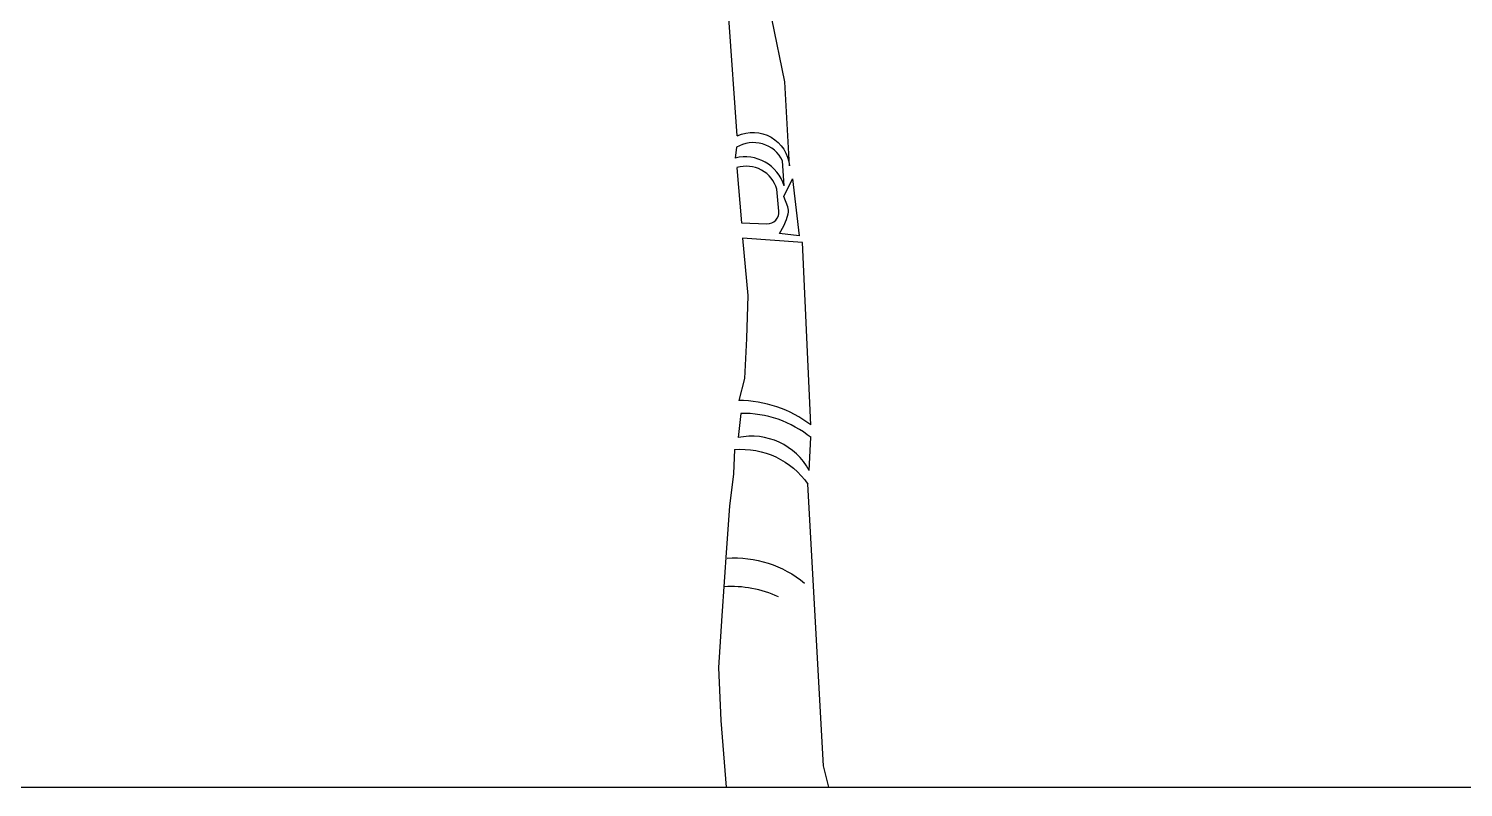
# Model space of a CAD drawing. Header units: millimetres. Extents: x 217.2 to 255.1, y 166.7 to 190.9.
# Drawn here: x 220.321 to 222.854, y 176.673 to 178.013 of the extents above; entities that cross this region are included whole.
import ezdxf

# ---------------------------------------------------------------- set-up
doc = ezdxf.new("R2010")
doc.units = ezdxf.units.MM
doc.layers.add('s', color=145, linetype='Continuous')
doc.layers.add('trees', color=104, linetype='Continuous')

msp = doc.modelspace()

# ---------------------------------------------------------------- linework, layer by layer
at = {"layer": 's', "color": 0}
msp.add_line((217.1888, 176.6733), (255.1288, 176.6733), dxfattribs=at)
at = {"layer": 'trees', "color": 45, "true_color": 0xba8d4a}
for p, q in [((221.5722, 177.8235), (221.5571, 178.0319)), ((221.6559, 177.919), (221.633, 178.0309)), ((221.6642, 177.7707), (221.6559, 177.919)), ((221.6642, 177.7707), (221.6642, 177.7707)), ((221.6871, 177.6352), (221.5812, 177.6431)), ((221.5812, 177.6431), (221.5908, 177.5415)), ((221.7022, 177.3132), (221.6871, 177.6352)), ((221.5908, 177.5415), (221.5883, 177.4655)), ((221.5883, 177.4655), (221.585, 177.3952)), ((221.585, 177.3952), (221.5747, 177.3565)), ((221.5672, 177.2695), (221.5656, 177.2269)), ((221.5656, 177.2269), (221.5587, 177.1695)), ((221.7245, 176.7112), (221.697, 177.2085)), ((221.5587, 177.1695), (221.5529, 177.096)), ((221.5529, 177.096), (221.5448, 176.976)), ((221.5448, 176.976), (221.5388, 176.8846)), ((221.5388, 176.8846), (221.543, 176.791)), ((221.543, 176.791), (221.5524, 176.6733))]:
    msp.add_line(p, q, dxfattribs=at)
at = {"layer": 'trees', "color": 47, "true_color": 0x8d6a35}
for p, q in [((221.5708, 177.8034), (221.5685, 177.7842)), ((221.5716, 177.7674), (221.5797, 177.6702)), ((221.6548, 177.7351), (221.6522, 177.7793)), ((221.6545, 177.7162), (221.6698, 177.7477)), ((221.6698, 177.7477), (221.6813, 177.647)), ((221.6458, 177.6908), (221.642, 177.7292)), ((221.6614, 177.6984), (221.6545, 177.7162)), ((221.6593, 177.6756), (221.662, 177.6857)), ((221.5797, 177.6702), (221.6244, 177.6682)), ((221.6469, 177.6511), (221.6545, 177.6649)), ((221.6545, 177.6649), (221.6593, 177.6756)), ((221.6813, 177.647), (221.6469, 177.6511)), ((221.5783, 177.3336), (221.574, 177.2908)), ((221.6992, 177.2324), (221.7023, 177.2907)), ((221.7337, 176.6733), (221.7245, 176.7112))]:
    msp.add_line(p, q, dxfattribs=at)
at = {"layer": 'trees', "color": 45, "true_color": 0xba8d4a, "extrusion": (0, 0, -1)}
for centre, major_axis, start_param, end_param in [((221.5998, 177.765), (0.0397, 0.051), 5.181167, 7.104727), ((221.5794, 177.127), (0.0879, 0.113), 5.536991, 6.586303)]:
    msp.add_ellipse(centre, major_axis=major_axis, ratio=1, start_param=start_param, end_param=end_param, dxfattribs=at)
at = {"layer": 'trees', "color": 47, "true_color": 0x8d6a35}
for centre, major_axis, start_param, end_param in [((221.6005, 177.754), (0.0354, 0.0455), 5.827895, 7.485347), ((221.5861, 177.7148), (0.044, 0.0566), 5.660511, 7.192627), ((221.5884, 177.7144), (-0.0439, 0.0341), 4.072822, 5.678842), ((221.6253, 177.6888), (0.0126, 0.0162), 3.758713, 5.472732), ((221.6422, 177.691), (0.0126, 0.0162), 5.113129, 5.740899), ((221.5813, 177.1414), (0.118, 0.1517), 6.262862, 6.95973), ((221.5977, 177.1781), (-0.0909, 0.0707), 4.294084, 5.580261), ((221.562, 176.8326), (-0.1541, 0.1198), 4.934791, 5.439497)]:
    msp.add_ellipse(centre, major_axis=major_axis, ratio=1, start_param=start_param, end_param=end_param, dxfattribs=at)
at = {"layer": 'trees', "color": 45, "true_color": 0xba8d4a}
msp.add_ellipse((221.5731, 177.1423), major_axis=(-0.169, 0.1315), ratio=1, start_param=-1.556919, end_param=-0.916997, dxfattribs=at)
at = {"layer": 'trees', "color": 47, "true_color": 0x8d6a35, "extrusion": (0, 0, -1)}
msp.add_ellipse((221.567, 176.8832), major_axis=(0.1198, 0.1541), ratio=1, start_param=5.556078, end_param=6.31117, dxfattribs=at)

doc.saveas('drawing.dxf')
